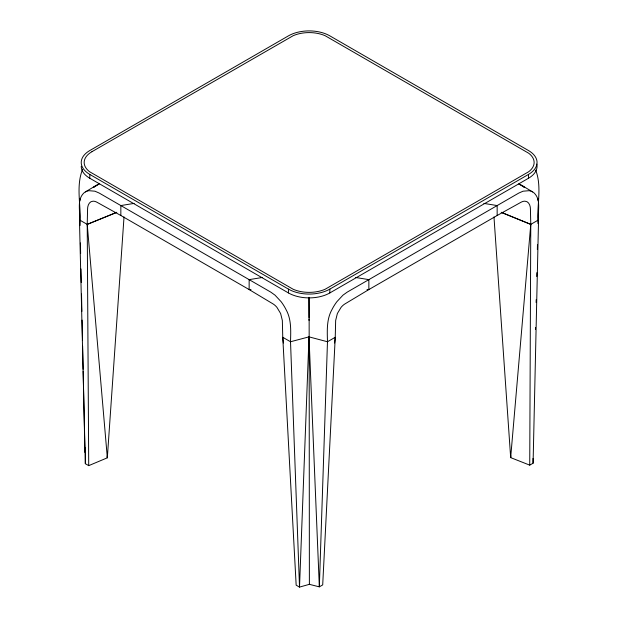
<?xml version="1.0" encoding="UTF-8"?>
<svg xmlns="http://www.w3.org/2000/svg" width="618" height="618" viewBox="0 0 618 618"><rect width="100%" height="100%" fill="white"/><g stroke="black" fill="none" stroke-linecap="round" stroke-linejoin="round"><path stroke-width="0.93" d="M493.975 216.933L510.669 457.621L529.734 465.138L533.087 463.206L538.541 219.9C537.513 211.294 541.399 199.846 534.114 192.97A29.587 17.08 -60 0 0 529.116 190.692L523.052 191.201L518.803 193.063L347.216 292.129L342.967 295.172L336.903 301.669A29.587 17.08 -60 0 0 331.905 309.718C326.443 319.491 327.216 330.985 327.478 341.754L319.336 586.853L309.379 584.334L299.514 587.1L296.161 585.161L282.758 337.274L282.341 320.472L280.618 313.496L276.91 307.324A12.677 7.316 60 0 0 272.901 303.824L249.139 289.564L120.842 215.497L97.08 202.31A12.677 7.316 60 0 0 93.071 201.19C89.131 201.29 87.509 205.763 87.578 209.123L87.223 224.38L88.714 465.64L107.331 457.822L124.025 216.91M537.961 223.592C536.633 205.979 542.218 187.084 535.698 170.089M309.379 584.334L309.124 297.351M529.734 465.138L530.777 224.38L530.422 209.123C530.491 205.763 528.869 201.29 524.929 201.19A12.677 7.316 -60 0 0 520.92 202.31L497.158 215.497L368.861 289.564L345.099 303.824A12.677 7.316 -60 0 0 341.09 307.324L337.382 313.496L335.659 320.472L335.242 337.274L322.704 584.906L319.336 586.853L309 336.864L290.522 341.754L282.758 337.274L283.399 343.029M88.714 465.64L85.338 463.693L85.5 448.266M84.975 447.424L84.913 452.245L83.167 371.225M535.497 329.494L535.543 327.563M536.123 302.534L536.192 299.645M536.733 276.54L536.818 272.692M537.359 249.587L537.467 244.774M510.816 455.698L510.669 457.621L530.777 224.38L538.541 219.9M334.608 343.029L335.242 337.274L327.478 341.754L309 336.864L299.514 587.1L290.522 341.754C290.784 330.985 291.557 319.491 286.095 309.718A29.587 17.08 60 0 0 281.097 301.669L275.033 295.172L270.784 292.129L99.197 193.063L94.948 191.201L88.884 190.692A29.587 17.08 60 0 0 83.886 192.97C76.601 199.846 80.487 211.294 79.459 219.9L85.338 463.693M82.573 169.371C75.458 187.154 81.568 207.092 80.039 225.57M537.413 199.985L538.541 198.563M99.042 184.033L93.403 187.478A20.201 16.493 0.6 0 1 95.466 185.941L99.042 183.955M85.392 191.912L96.57 185.199M89.803 174.43L288.451 289.116A29.262 16.895 0 0 0 329.834 289.116L528.483 174.43A29.262 16.895 0 0 0 528.483 150.537L329.834 35.852A29.262 16.895 0 0 0 288.451 35.852L89.803 150.537A29.262 16.895 0 0 0 89.803 174.43L89.803 178.254L288.451 292.94A29.262 16.895 0 0 0 329.834 292.94L528.483 178.254A29.262 16.895 0 0 0 536.803 164.102M116.555 212.476L87.223 224.38L79.459 219.9M116.802 212.268L87.223 224.38L107.331 457.822L107.184 455.899M134.168 203.392L120.842 205.562L120.842 215.497M262.457 277.467L249.139 279.63L249.139 289.564L251.047 289.718M366.953 289.718L368.861 289.564L368.861 279.63L355.574 277.467M308.985 317.613L308.876 297.351M308.992 319.012L308.992 320.394M483.863 203.399L497.158 205.562L497.158 215.497M501.198 212.268L530.777 224.38L501.445 212.476M518.958 184.033L522.534 185.894A20.201 16.493 0.6 0 1 524.597 187.478L518.958 183.955M521.43 185.199L532.608 191.912M79.459 198.563L80.587 199.985M80.41 242.936L80.641 253.542M80.973 268.977L81.259 282.48M81.514 294.052L81.885 311.418M82.07 320.101L82.511 340.356M82.634 346.142L83.129 369.294M533.033 458.394L533.087 463.206M528.483 174.43L528.483 178.254M329.834 289.116L329.834 292.94M288.451 289.116L288.451 292.94M89.803 178.254A29.262 16.895 0 0 1 81.236 166.304M91.943 151.688L89.61 153.225A26.335 15.203 0 0 0 89.61 171.734L293.117 289.232A26.335 15.203 0 0 0 325.176 289.232L528.684 171.734A26.335 15.203 0 0 0 528.684 153.225L325.176 35.736A26.335 15.203 0 0 0 293.117 35.736L91.943 151.688"/></g></svg>
